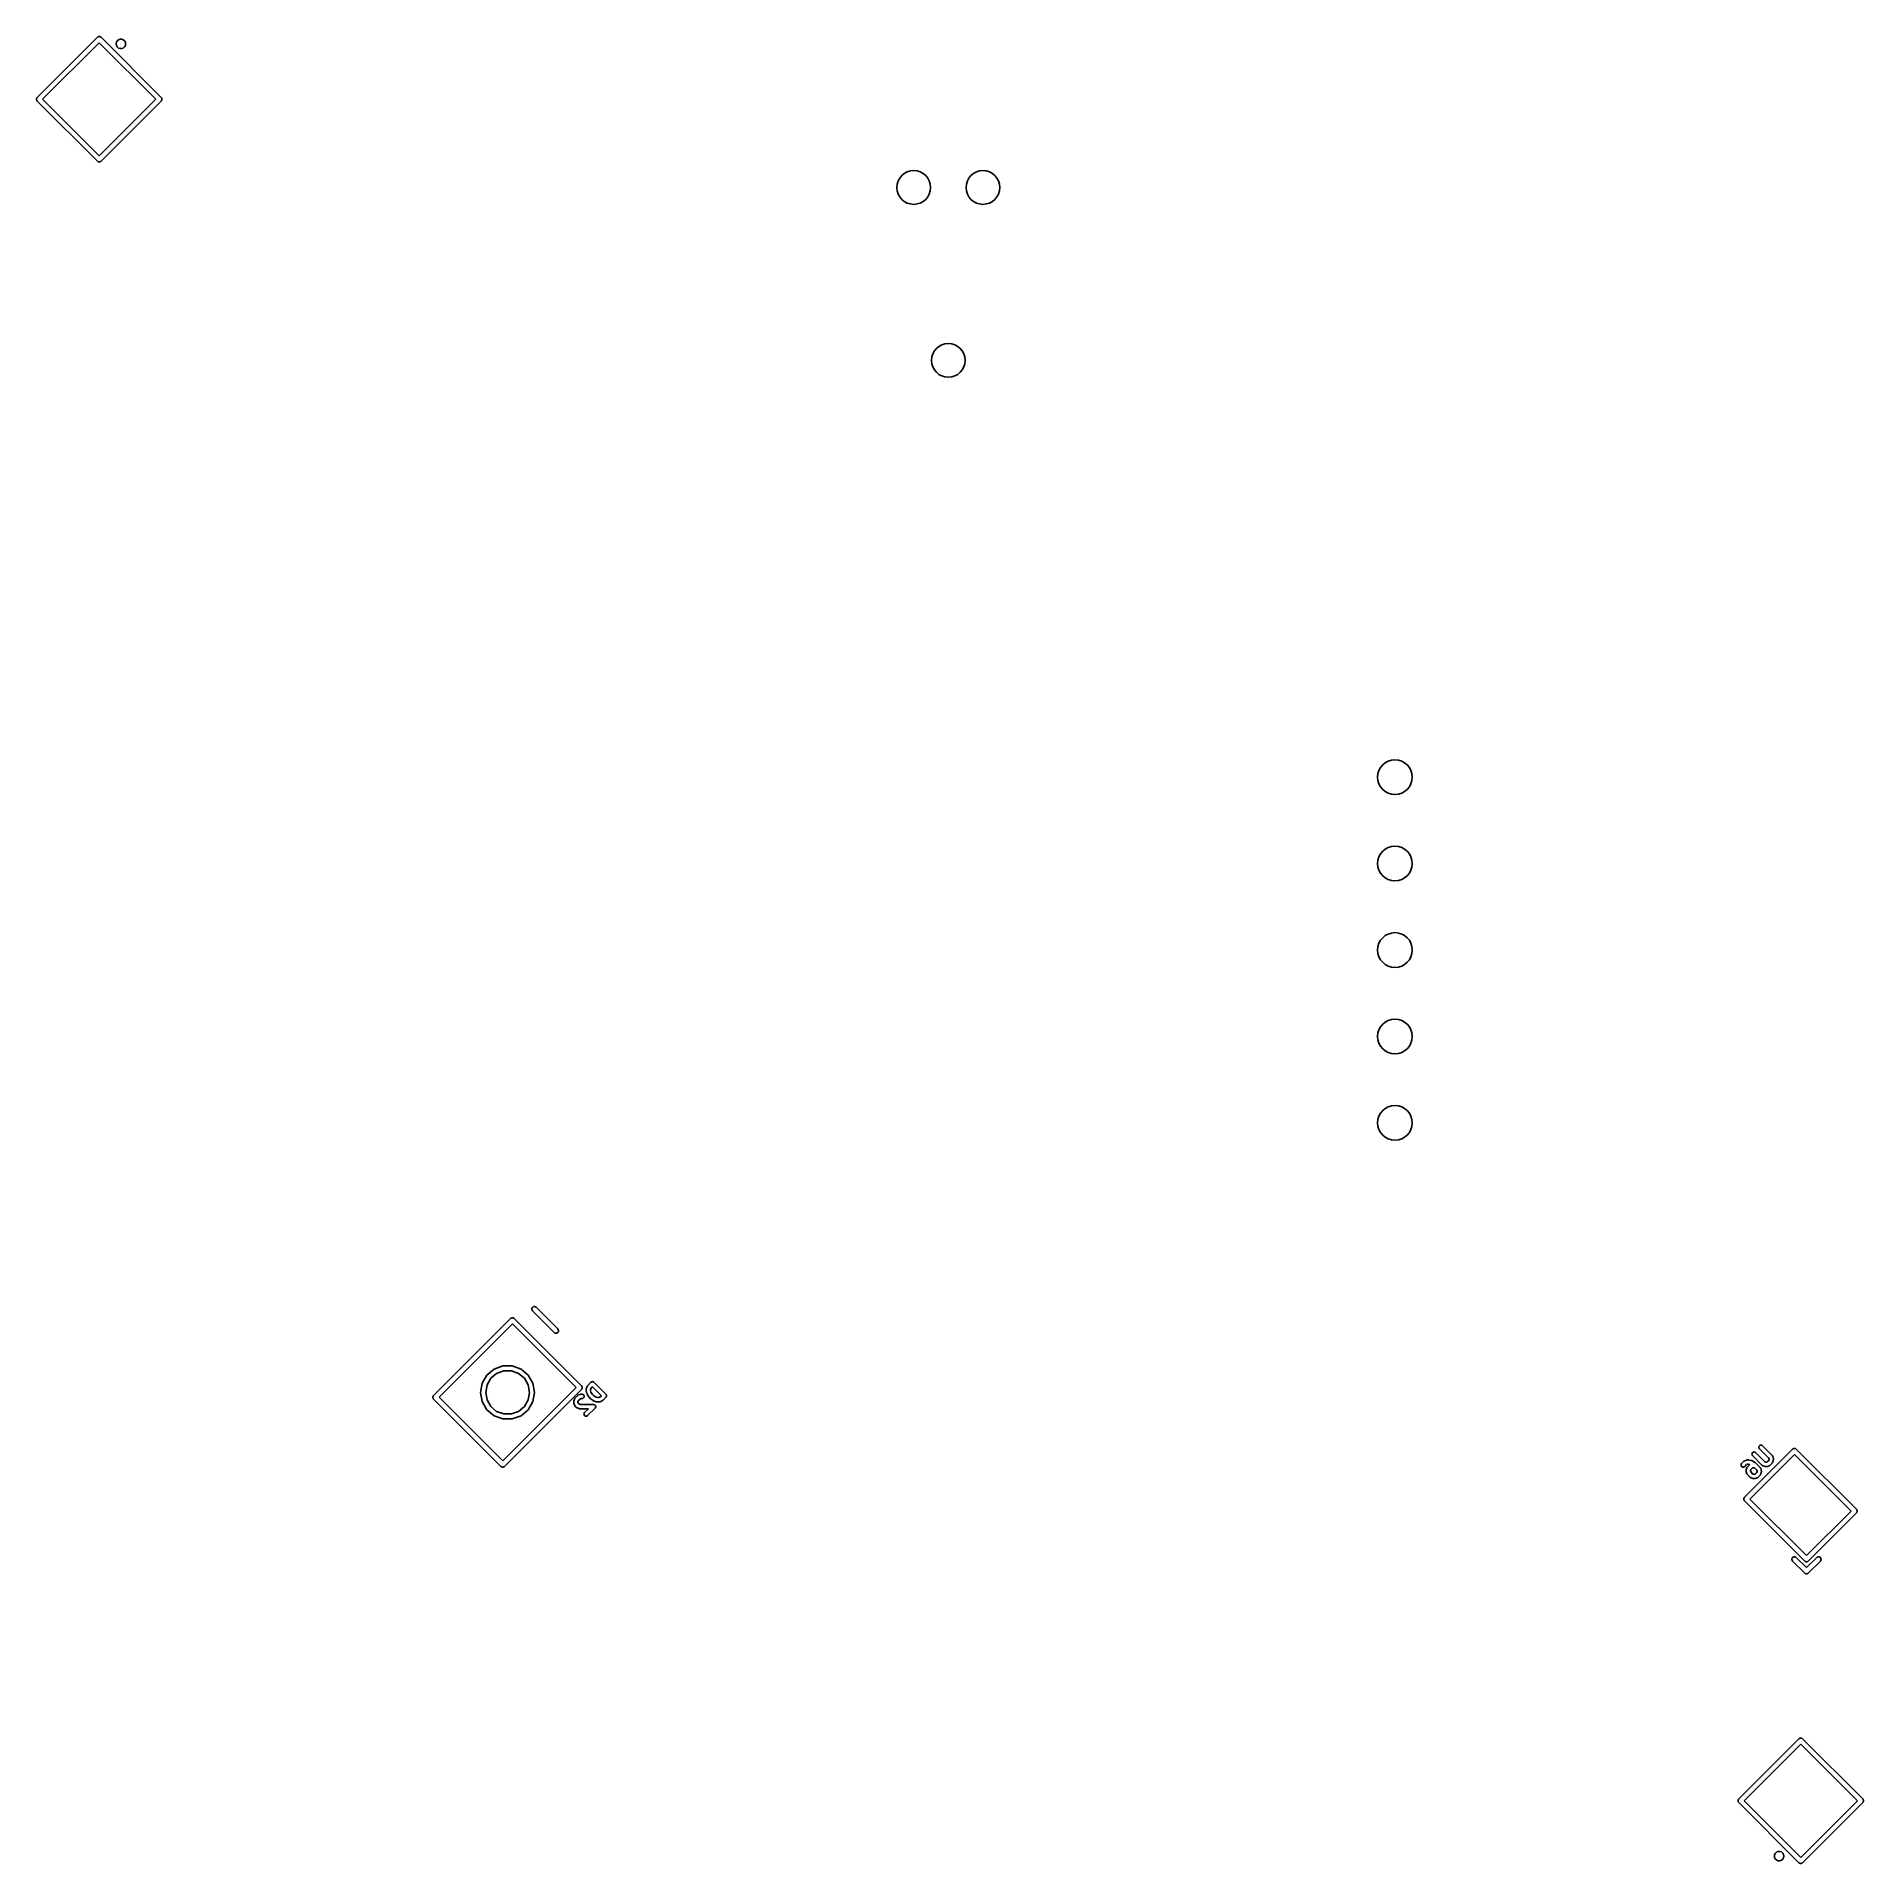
# Model space of a CAD drawing. Extents: x 133.2 to 186.8, y -126.8 to -73.2.
import ezdxf

# ---------------------------------------------------------------- set-up
doc = ezdxf.new("R2010")
doc.units = 0
doc.header["$MEASUREMENT"] = 0
doc.layers.add('BLACK', color=7, linetype='CONTINUOUS')

msp = doc.modelspace()

# ---------------------------------------------------------------- linework, layer by layer
at = {"layer": 'Black'}
for p, q in [((133.179, -74.947), (134.947, -73.1792)), ((135, -73.3383), (133.338, -75)), ((134.947, -73.1792), (134.952, -73.1754)), ((134.952, -73.1754), (134.957, -73.1708)), ((134.957, -73.1708), (134.963, -73.168)), ((134.963, -73.168), (134.968, -73.1643)), ((134.968, -73.1643), (134.975, -73.1626)), ((134.975, -73.1626), (134.981, -73.1598)), ((134.981, -73.1598), (134.987, -73.1592)), ((134.987, -73.1592), (134.993, -73.1575)), ((134.993, -73.1575), (135, -73.1581)), ((135, -73.1581), (135.007, -73.1575)), ((136.662, -75), (135, -73.3383)), ((135.007, -73.1575), (135.013, -73.1592)), ((135.013, -73.1592), (135.019, -73.1598)), ((135.019, -73.1598), (135.025, -73.1626)), ((135.025, -73.1626), (135.032, -73.1643)), ((135.032, -73.1643), (135.037, -73.168)), ((135.037, -73.168), (135.043, -73.1708)), ((135.043, -73.1708), (135.048, -73.1754)), ((135.048, -73.1754), (135.053, -73.1792)), ((135.053, -73.1792), (136.821, -74.947)), ((135.496, -73.3737), (135.504, -73.3255)), ((135.504, -73.4218), (135.496, -73.3737)), ((135.504, -73.3255), (135.529, -73.2832)), ((135.529, -73.4641), (135.504, -73.4218)), ((135.529, -73.2832), (135.566, -73.2518)), ((135.566, -73.4955), (135.529, -73.4641)), ((135.566, -73.2518), (135.612, -73.2351)), ((135.612, -73.5122), (135.566, -73.4955)), ((135.612, -73.2351), (135.661, -73.2351)), ((135.661, -73.5122), (135.612, -73.5122)), ((135.637, -73.373), (135.636, -73.373)), ((135.636, -73.373), (135.636, -73.373)), ((135.636, -73.373), (135.636, -73.3732)), ((135.636, -73.3732), (135.636, -73.3734)), ((135.636, -73.3734), (135.636, -73.3737)), ((135.636, -73.3737), (135.636, -73.3739)), ((135.636, -73.3739), (135.636, -73.3741)), ((135.636, -73.3741), (135.636, -73.3743)), ((135.636, -73.3743), (135.636, -73.3744)), ((135.636, -73.3744), (135.637, -73.3744)), ((135.637, -73.3732), (135.637, -73.373)), ((135.637, -73.373), (135.637, -73.373)), ((135.637, -73.3734), (135.637, -73.3732)), ((135.637, -73.3737), (135.637, -73.3734)), ((135.637, -73.3739), (135.637, -73.3737)), ((135.637, -73.3741), (135.637, -73.3739)), ((135.637, -73.3743), (135.637, -73.3741)), ((135.637, -73.3744), (135.637, -73.3743)), ((135.661, -73.2351), (135.707, -73.2518)), ((135.707, -73.4955), (135.661, -73.5122)), ((135.707, -73.2518), (135.744, -73.2832)), ((135.744, -73.4641), (135.707, -73.4955)), ((135.744, -73.2832), (135.769, -73.3255)), ((135.769, -73.4218), (135.744, -73.4641)), ((135.769, -73.3255), (135.777, -73.3737)), ((135.777, -73.3737), (135.769, -73.4218)), ((133.158, -74.9935), (133.159, -74.9871)), ((133.158, -75), (133.158, -74.9935)), ((133.158, -75.0065), (133.158, -75)), ((133.159, -75.0129), (133.158, -75.0065)), ((133.159, -74.9871), (133.16, -74.9806)), ((133.16, -75.0194), (133.159, -75.0129)), ((133.16, -74.9806), (133.163, -74.9746)), ((133.163, -75.0254), (133.16, -75.0194)), ((133.163, -74.9746), (133.164, -74.9683)), ((133.164, -75.0317), (133.163, -75.0254)), ((133.164, -74.9683), (133.168, -74.9629)), ((133.168, -75.0371), (133.164, -75.0317)), ((133.168, -74.9629), (133.171, -74.957)), ((133.171, -75.043), (133.168, -75.0371)), ((133.171, -74.957), (133.175, -74.9523)), ((133.175, -75.0477), (133.171, -75.043)), ((133.175, -74.9523), (133.179, -74.947)), ((133.179, -75.053), (133.175, -75.0477)), ((134.947, -76.8208), (133.179, -75.053)), ((133.338, -75), (135, -76.6617)), ((135, -76.6617), (136.662, -75)), ((136.821, -75.053), (135.053, -76.8208)), ((136.821, -74.947), (136.825, -74.9523)), ((136.825, -75.0477), (136.821, -75.053)), ((136.825, -74.9523), (136.829, -74.957)), ((136.829, -75.043), (136.825, -75.0477)), ((136.829, -74.957), (136.832, -74.9629)), ((136.832, -75.0371), (136.829, -75.043)), ((136.832, -74.9629), (136.836, -74.9683)), ((136.836, -75.0317), (136.832, -75.0371)), ((136.836, -74.9683), (136.837, -74.9746)), ((136.837, -75.0254), (136.836, -75.0317)), ((136.837, -74.9746), (136.84, -74.9806)), ((136.84, -75.0194), (136.837, -75.0254)), ((136.84, -74.9806), (136.841, -74.9871)), ((136.841, -75.0129), (136.84, -75.0194)), ((136.841, -74.9871), (136.842, -74.9935)), ((136.842, -75.0065), (136.841, -75.0129)), ((136.842, -74.9935), (136.842, -75)), ((136.842, -75), (136.842, -75.0065)), ((134.952, -76.8246), (134.947, -76.8208)), ((134.957, -76.8292), (134.952, -76.8246)), ((134.963, -76.832), (134.957, -76.8292)), ((134.968, -76.8357), (134.963, -76.832)), ((134.975, -76.8374), (134.968, -76.8357)), ((134.981, -76.8402), (134.975, -76.8374)), ((134.987, -76.8408), (134.981, -76.8402)), ((134.993, -76.8425), (134.987, -76.8408)), ((135, -76.8419), (134.993, -76.8425)), ((135.007, -76.8425), (135, -76.8419)), ((135.013, -76.8408), (135.007, -76.8425)), ((135.019, -76.8402), (135.013, -76.8408)), ((135.025, -76.8374), (135.019, -76.8402)), ((135.032, -76.8357), (135.025, -76.8374)), ((135.037, -76.832), (135.032, -76.8357)), ((135.043, -76.8292), (135.037, -76.832)), ((135.048, -76.8246), (135.043, -76.8292)), ((135.053, -76.8208), (135.048, -76.8246)), ((147.711, -110.559), (147.713, -110.533)), ((147.718, -110.584), (147.711, -110.559)), ((147.713, -110.533), (147.724, -110.51)), ((147.733, -110.606), (147.718, -110.584)), ((147.724, -110.51), (147.743, -110.491)), ((147.743, -110.491), (147.766, -110.48)), ((147.766, -110.48), (147.792, -110.478)), ((147.792, -110.478), (147.817, -110.485)), ((147.817, -110.485), (147.839, -110.5)), ((147.839, -110.5), (148.475, -111.136)), ((144.826, -113.088), (147.088, -110.826)), ((147.141, -110.985), (144.985, -113.141)), ((147.088, -110.826), (147.094, -110.822)), ((147.094, -110.822), (147.098, -110.817)), ((147.098, -110.817), (147.104, -110.814)), ((147.104, -110.814), (147.11, -110.811)), ((147.11, -110.811), (147.116, -110.809)), ((147.116, -110.809), (147.122, -110.806)), ((147.122, -110.806), (147.129, -110.806)), ((147.129, -110.806), (147.135, -110.804)), ((147.135, -110.804), (147.141, -110.805)), ((147.141, -110.805), (147.148, -110.804)), ((149.015, -112.859), (147.141, -110.985)), ((147.148, -110.804), (147.154, -110.806)), ((147.154, -110.806), (147.161, -110.806)), ((147.161, -110.806), (147.167, -110.809)), ((147.167, -110.809), (147.173, -110.811)), ((147.173, -110.811), (147.178, -110.814)), ((147.178, -110.814), (147.184, -110.817)), ((147.184, -110.817), (147.189, -110.822)), ((147.189, -110.822), (147.194, -110.826)), ((147.194, -110.826), (149.174, -112.806)), ((148.369, -111.242), (147.733, -110.606)), ((148.39, -111.257), (148.369, -111.242)), ((148.415, -111.264), (148.39, -111.257)), ((148.441, -111.262), (148.415, -111.264)), ((148.465, -111.251), (148.441, -111.262)), ((148.483, -111.232), (148.465, -111.251)), ((148.475, -111.136), (148.49, -111.157)), ((148.494, -111.209), (148.483, -111.232)), ((148.49, -111.157), (148.497, -111.183)), ((148.497, -111.183), (148.494, -111.209)), ((146.207, -113), (146.254, -112.729)), ((146.254, -112.729), (146.392, -112.49)), ((146.392, -112.49), (146.603, -112.313)), ((146.507, -112.586), (146.395, -112.78)), ((146.678, -112.443), (146.507, -112.586)), ((146.603, -112.313), (146.862, -112.219)), ((146.888, -112.366), (146.678, -112.443)), ((146.862, -112.219), (147.138, -112.219)), ((147.112, -112.366), (146.888, -112.366)), ((147.322, -112.443), (147.112, -112.366)), ((147.138, -112.219), (147.397, -112.313)), ((147.493, -112.586), (147.322, -112.443)), ((147.397, -112.313), (147.608, -112.49)), ((147.605, -112.78), (147.493, -112.586)), ((147.608, -112.49), (147.746, -112.729)), ((147.746, -112.729), (147.793, -113)), ((149.364, -112.785), (149.448, -112.701)), ((149.448, -112.701), (149.453, -112.698)), ((149.453, -112.698), (149.456, -112.694)), ((149.456, -112.694), (149.461, -112.692)), ((149.461, -112.692), (149.466, -112.689)), ((149.466, -112.689), (149.471, -112.687)), ((149.471, -112.687), (149.476, -112.685)), ((149.476, -112.685), (149.482, -112.685)), ((149.482, -112.685), (149.487, -112.683)), ((149.487, -112.683), (149.492, -112.684)), ((149.492, -112.684), (149.498, -112.683)), ((149.498, -112.683), (149.503, -112.685)), ((149.503, -112.685), (149.509, -112.685)), ((149.509, -112.685), (149.513, -112.687)), ((149.513, -112.687), (149.519, -112.689)), ((149.519, -112.689), (149.523, -112.692)), ((149.523, -112.692), (149.528, -112.694)), ((149.528, -112.694), (149.532, -112.698)), ((149.532, -112.698), (149.537, -112.701)), ((149.537, -112.701), (149.89, -113.055)), ((144.804, -113.135), (144.806, -113.129)), ((144.805, -113.141), (144.804, -113.135)), ((144.804, -113.148), (144.805, -113.141)), ((144.806, -113.154), (144.804, -113.148)), ((144.806, -113.122), (144.809, -113.116)), ((144.806, -113.129), (144.806, -113.122)), ((144.806, -113.161), (144.806, -113.154)), ((144.809, -113.167), (144.806, -113.161)), ((144.809, -113.116), (144.811, -113.11)), ((144.811, -113.173), (144.809, -113.167)), ((144.811, -113.11), (144.814, -113.104)), ((144.814, -113.178), (144.811, -113.173)), ((144.814, -113.104), (144.817, -113.098)), ((144.817, -113.184), (144.814, -113.178)), ((144.817, -113.098), (144.822, -113.094)), ((144.822, -113.189), (144.817, -113.184)), ((144.822, -113.094), (144.826, -113.088)), ((144.826, -113.194), (144.822, -113.189)), ((146.806, -115.174), (144.826, -113.194)), ((144.985, -113.141), (146.859, -115.015)), ((146.254, -113.271), (146.207, -113)), ((146.392, -113.51), (146.254, -113.271)), ((146.395, -112.78), (146.357, -113)), ((146.357, -113), (146.395, -113.22)), ((146.395, -113.22), (146.507, -113.414)), ((146.859, -115.015), (149.015, -112.859)), ((149.174, -112.912), (146.912, -115.174)), ((147.493, -113.414), (147.605, -113.22)), ((147.643, -113), (147.605, -112.78)), ((147.605, -113.22), (147.643, -113)), ((147.746, -113.271), (147.608, -113.51)), ((147.793, -113), (147.746, -113.271)), ((148.942, -113.267), (148.943, -113.257)), ((148.942, -113.301), (148.942, -113.267)), ((148.943, -113.257), (148.945, -113.248)), ((148.945, -113.248), (148.962, -113.197)), ((148.962, -113.197), (148.963, -113.194)), ((148.963, -113.194), (148.964, -113.19)), ((148.964, -113.19), (148.968, -113.184)), ((148.968, -113.184), (148.972, -113.178)), ((148.972, -113.178), (148.975, -113.176)), ((148.975, -113.176), (148.977, -113.173)), ((148.977, -113.173), (149.061, -113.088)), ((149.061, -113.088), (149.064, -113.086)), ((149.064, -113.086), (149.066, -113.084)), ((149.066, -113.084), (149.073, -113.08)), ((149.076, -113.251), (149.067, -113.277)), ((149.073, -113.08), (149.079, -113.076)), ((149.139, -113.187), (149.076, -113.251)), ((149.079, -113.076), (149.082, -113.075)), ((149.082, -113.075), (149.085, -113.073)), ((149.085, -113.073), (149.136, -113.057)), ((149.136, -113.057), (149.146, -113.055)), ((149.166, -113.178), (149.139, -113.187)), ((149.146, -113.055), (149.156, -113.053)), ((149.156, -113.053), (149.189, -113.053)), ((149.189, -113.178), (149.166, -113.178)), ((149.174, -112.806), (149.178, -112.811)), ((149.178, -112.906), (149.174, -112.912)), ((149.178, -112.811), (149.183, -112.816)), ((149.183, -112.902), (149.178, -112.906)), ((149.183, -112.816), (149.186, -112.822)), ((149.186, -112.896), (149.183, -112.902)), ((149.186, -112.822), (149.189, -112.827)), ((149.189, -112.89), (149.186, -112.896)), ((149.189, -112.827), (149.191, -112.833)), ((149.191, -112.884), (149.189, -112.89)), ((149.189, -113.053), (149.211, -113.057)), ((149.211, -113.175), (149.189, -113.178)), ((149.191, -112.833), (149.194, -112.839)), ((149.194, -112.878), (149.191, -112.884)), ((149.194, -112.839), (149.194, -112.846)), ((149.194, -112.846), (149.196, -112.852)), ((149.196, -112.865), (149.194, -112.871)), ((149.194, -112.871), (149.194, -112.878)), ((149.196, -112.852), (149.195, -112.859)), ((149.195, -112.859), (149.196, -112.865)), ((149.211, -113.057), (149.229, -113.068)), ((149.229, -113.164), (149.211, -113.175)), ((149.229, -113.068), (149.243, -113.085)), ((149.243, -113.147), (149.229, -113.164)), ((149.243, -113.085), (149.251, -113.105)), ((149.251, -113.127), (149.243, -113.147)), ((149.251, -113.105), (149.251, -113.127)), ((149.312, -112.89), (149.314, -112.883)), ((149.313, -112.893), (149.312, -112.89)), ((149.312, -112.897), (149.313, -112.893)), ((149.312, -112.964), (149.312, -112.897)), ((149.314, -112.974), (149.312, -112.964)), ((149.314, -112.883), (149.316, -112.876)), ((149.315, -112.984), (149.314, -112.974)), ((149.332, -113.035), (149.315, -112.984)), ((149.316, -112.876), (149.318, -112.872)), ((149.318, -112.872), (149.319, -112.869)), ((149.319, -112.869), (149.352, -112.802)), ((149.335, -113.041), (149.332, -113.035)), ((149.338, -113.047), (149.335, -113.041)), ((149.388, -113.131), (149.338, -113.047)), ((149.352, -112.802), (149.358, -112.794)), ((149.358, -112.794), (149.364, -112.785)), ((149.393, -113.137), (149.388, -113.131)), ((149.398, -113.143), (149.393, -113.137)), ((149.448, -113.194), (149.398, -113.143)), ((149.46, -112.867), (149.437, -112.912)), ((149.437, -112.912), (149.437, -112.954)), ((149.437, -112.954), (149.448, -112.989)), ((149.448, -112.989), (149.491, -113.06)), ((149.454, -113.198), (149.448, -113.194)), ((149.46, -113.203), (149.454, -113.198)), ((149.492, -112.834), (149.46, -112.867)), ((149.544, -113.254), (149.46, -113.203)), ((149.491, -113.06), (149.531, -113.1)), ((149.758, -113.099), (149.492, -112.834)), ((149.531, -113.1), (149.603, -113.143)), ((149.551, -113.256), (149.544, -113.254)), ((149.557, -113.259), (149.551, -113.256)), ((149.607, -113.276), (149.557, -113.259)), ((149.603, -113.143), (149.637, -113.154)), ((149.637, -113.154), (149.68, -113.154)), ((149.68, -113.154), (149.725, -113.132)), ((149.719, -113.274), (149.716, -113.276)), ((149.722, -113.273), (149.719, -113.274)), ((149.79, -113.239), (149.722, -113.273)), ((149.725, -113.132), (149.758, -113.099)), ((149.798, -113.233), (149.79, -113.239)), ((149.806, -113.227), (149.798, -113.233)), ((149.89, -113.143), (149.806, -113.227)), ((149.89, -113.055), (149.893, -113.059)), ((149.893, -113.139), (149.89, -113.143)), ((149.893, -113.059), (149.897, -113.063)), ((149.897, -113.135), (149.893, -113.139)), ((149.897, -113.063), (149.899, -113.068)), ((149.899, -113.13), (149.897, -113.135)), ((149.899, -113.068), (149.903, -113.073)), ((149.903, -113.125), (149.899, -113.13)), ((149.903, -113.073), (149.904, -113.078)), ((149.904, -113.12), (149.903, -113.125)), ((149.904, -113.078), (149.906, -113.083)), ((149.906, -113.115), (149.904, -113.12)), ((149.906, -113.083), (149.907, -113.088)), ((149.907, -113.11), (149.906, -113.115)), ((149.907, -113.088), (149.908, -113.094)), ((149.908, -113.104), (149.907, -113.11)), ((149.908, -113.094), (149.908, -113.099)), ((149.908, -113.099), (149.908, -113.104)), ((146.603, -113.687), (146.392, -113.51)), ((146.507, -113.414), (146.678, -113.557)), ((146.862, -113.781), (146.603, -113.687)), ((146.678, -113.557), (146.888, -113.634)), ((147.138, -113.781), (146.862, -113.781)), ((146.888, -113.634), (147.112, -113.634)), ((147.112, -113.634), (147.322, -113.557)), ((147.397, -113.687), (147.138, -113.781)), ((147.322, -113.557), (147.493, -113.414)), ((147.608, -113.51), (147.397, -113.687)), ((148.943, -113.311), (148.942, -113.301)), ((148.945, -113.321), (148.943, -113.311)), ((148.962, -113.371), (148.945, -113.321)), ((148.963, -113.374), (148.962, -113.371)), ((148.964, -113.378), (148.963, -113.374)), ((148.968, -113.384), (148.964, -113.378)), ((148.972, -113.39), (148.968, -113.384)), ((148.975, -113.393), (148.972, -113.39)), ((148.977, -113.396), (148.975, -113.393)), ((149.01, -113.429), (148.977, -113.396)), ((149.019, -113.435), (149.01, -113.429)), ((149.027, -113.441), (149.019, -113.435)), ((149.094, -113.475), (149.027, -113.441)), ((149.067, -113.277), (149.067, -113.291)), ((149.067, -113.291), (149.076, -113.318)), ((149.076, -113.318), (149.092, -113.334)), ((149.092, -113.334), (149.137, -113.356)), ((149.097, -113.476), (149.094, -113.475)), ((149.101, -113.478), (149.097, -113.476)), ((149.108, -113.479), (149.101, -113.478)), ((149.115, -113.481), (149.108, -113.479)), ((149.118, -113.481), (149.115, -113.481)), ((149.122, -113.481), (149.118, -113.481)), ((149.375, -113.481), (149.122, -113.481)), ((149.137, -113.356), (149.526, -113.356)), ((149.245, -113.632), (149.251, -113.611)), ((149.247, -113.654), (149.245, -113.632)), ((149.256, -113.674), (149.247, -113.654)), ((149.251, -113.611), (149.263, -113.594)), ((149.271, -113.689), (149.256, -113.674)), ((149.263, -113.594), (149.375, -113.481)), ((149.291, -113.698), (149.271, -113.689)), ((149.313, -113.7), (149.291, -113.698)), ((149.334, -113.694), (149.313, -113.7)), ((149.351, -113.682), (149.334, -113.694)), ((149.57, -113.463), (149.351, -113.682)), ((149.526, -113.356), (149.534, -113.358)), ((149.534, -113.358), (149.542, -113.358)), ((149.542, -113.358), (149.545, -113.36)), ((149.545, -113.36), (149.547, -113.36)), ((149.547, -113.36), (149.554, -113.364)), ((149.554, -113.364), (149.562, -113.368)), ((149.562, -113.368), (149.564, -113.37)), ((149.564, -113.37), (149.566, -113.371)), ((149.566, -113.371), (149.571, -113.377)), ((149.575, -113.456), (149.57, -113.463)), ((149.571, -113.377), (149.577, -113.383)), ((149.58, -113.45), (149.575, -113.456)), ((149.577, -113.383), (149.578, -113.386)), ((149.578, -113.386), (149.58, -113.388)), ((149.58, -113.388), (149.583, -113.395)), ((149.581, -113.448), (149.58, -113.45)), ((149.583, -113.445), (149.581, -113.448)), ((149.583, -113.395), (149.586, -113.403)), ((149.585, -113.437), (149.583, -113.445)), ((149.588, -113.43), (149.585, -113.437)), ((149.586, -113.403), (149.587, -113.405)), ((149.587, -113.405), (149.588, -113.408)), ((149.588, -113.408), (149.588, -113.416)), ((149.588, -113.416), (149.588, -113.424)), ((149.588, -113.424), (149.588, -113.427)), ((149.588, -113.427), (149.588, -113.43)), ((149.617, -113.278), (149.607, -113.276)), ((149.627, -113.279), (149.617, -113.278)), ((149.694, -113.279), (149.627, -113.279)), ((149.698, -113.279), (149.694, -113.279)), ((149.702, -113.279), (149.698, -113.279)), ((149.709, -113.277), (149.702, -113.279)), ((149.716, -113.276), (149.709, -113.277)), ((183.347, -116.081), (184.761, -114.667)), ((184.814, -114.826), (183.506, -116.134)), ((183.565, -114.818), (183.567, -114.796)), ((183.571, -114.839), (183.565, -114.818)), ((183.567, -114.796), (183.576, -114.777)), ((183.583, -114.857), (183.571, -114.839)), ((183.576, -114.777), (183.592, -114.761)), ((183.87, -115.143), (183.583, -114.857)), ((183.592, -114.761), (183.611, -114.752)), ((183.611, -114.752), (183.633, -114.75)), ((183.633, -114.75), (183.654, -114.756)), ((183.654, -114.756), (183.672, -114.768)), ((183.672, -114.768), (183.948, -115.044)), ((183.767, -114.616), (183.769, -114.594)), ((183.773, -114.637), (183.767, -114.616)), ((183.769, -114.594), (183.778, -114.575)), ((183.785, -114.655), (183.773, -114.637)), ((183.778, -114.575), (183.794, -114.559)), ((184.061, -114.931), (183.785, -114.655)), ((183.794, -114.559), (183.813, -114.55)), ((183.813, -114.55), (183.835, -114.548)), ((183.835, -114.548), (183.856, -114.554)), ((183.856, -114.554), (183.874, -114.566)), ((183.874, -114.566), (184.16, -114.853)), ((184.16, -114.853), (184.162, -114.856)), ((184.162, -114.856), (184.165, -114.858)), ((184.165, -114.858), (184.168, -114.864)), ((184.168, -114.864), (184.172, -114.87)), ((184.172, -114.87), (184.173, -114.874)), ((184.173, -114.874), (184.175, -114.877)), ((184.175, -114.877), (184.192, -114.928)), ((184.761, -114.667), (184.767, -114.663)), ((184.767, -114.663), (184.771, -114.659)), ((184.771, -114.659), (184.777, -114.656)), ((184.777, -114.656), (184.783, -114.652)), ((184.783, -114.652), (184.789, -114.65)), ((184.789, -114.65), (184.795, -114.648)), ((184.795, -114.648), (184.802, -114.647)), ((184.802, -114.647), (184.808, -114.645)), ((184.808, -114.645), (184.814, -114.646)), ((184.814, -114.646), (184.821, -114.645)), ((186.476, -116.488), (184.814, -114.826)), ((184.821, -114.645), (184.827, -114.647)), ((184.827, -114.647), (184.834, -114.648)), ((184.834, -114.648), (184.84, -114.65)), ((184.84, -114.65), (184.846, -114.652)), ((184.846, -114.652), (184.852, -114.656)), ((184.852, -114.656), (184.858, -114.659)), ((184.858, -114.659), (184.862, -114.663)), ((184.862, -114.663), (184.868, -114.667)), ((184.868, -114.667), (186.635, -116.435)), ((146.811, -115.178), (146.806, -115.174)), ((146.816, -115.183), (146.811, -115.178)), ((146.822, -115.186), (146.816, -115.183)), ((146.827, -115.189), (146.822, -115.186)), ((146.833, -115.191), (146.827, -115.189)), ((146.839, -115.194), (146.833, -115.191)), ((146.846, -115.194), (146.839, -115.194)), ((146.852, -115.196), (146.846, -115.194)), ((146.859, -115.195), (146.852, -115.196)), ((146.865, -115.196), (146.859, -115.195)), ((146.871, -115.194), (146.865, -115.196)), ((146.878, -115.194), (146.871, -115.194)), ((146.884, -115.191), (146.878, -115.194)), ((146.89, -115.189), (146.884, -115.191)), ((146.896, -115.186), (146.89, -115.189)), ((146.902, -115.183), (146.896, -115.186)), ((146.906, -115.178), (146.902, -115.183)), ((146.912, -115.174), (146.906, -115.178)), ((183.245, -115.127), (183.251, -115.106)), ((183.247, -115.149), (183.245, -115.127)), ((183.256, -115.168), (183.247, -115.149)), ((183.251, -115.106), (183.263, -115.088)), ((183.272, -115.184), (183.256, -115.168)), ((183.263, -115.088), (183.331, -115.021)), ((183.292, -115.193), (183.272, -115.184)), ((183.313, -115.195), (183.292, -115.193)), ((183.334, -115.189), (183.313, -115.195)), ((183.331, -115.021), (183.334, -115.019)), ((183.334, -115.019), (183.336, -115.016)), ((183.352, -115.177), (183.334, -115.189)), ((183.336, -115.016), (183.343, -115.013)), ((183.343, -115.013), (183.349, -115.009)), ((183.349, -115.009), (183.352, -115.008)), ((183.352, -115.008), (183.355, -115.006)), ((183.409, -115.12), (183.352, -115.177)), ((183.355, -115.006), (183.406, -114.989)), ((183.397, -115.284), (183.398, -115.274)), ((183.397, -115.318), (183.397, -115.284)), ((183.398, -115.328), (183.397, -115.318)), ((183.398, -115.274), (183.4, -115.264)), ((183.4, -115.337), (183.398, -115.328)), ((183.4, -115.264), (183.417, -115.214)), ((183.417, -115.388), (183.4, -115.337)), ((183.406, -114.989), (183.416, -114.988)), ((183.436, -115.111), (183.409, -115.12)), ((183.416, -114.988), (183.426, -114.986)), ((183.417, -115.214), (183.418, -115.211)), ((183.418, -115.391), (183.417, -115.388)), ((183.418, -115.211), (183.419, -115.207)), ((183.419, -115.395), (183.418, -115.391)), ((183.419, -115.207), (183.424, -115.201)), ((183.424, -115.401), (183.419, -115.395)), ((183.424, -115.201), (183.427, -115.195)), ((183.427, -115.407), (183.424, -115.401)), ((183.426, -114.986), (183.459, -114.986)), ((183.427, -115.195), (183.43, -115.192)), ((183.43, -115.409), (183.427, -115.407)), ((183.43, -115.192), (183.432, -115.189)), ((183.432, -115.412), (183.43, -115.409)), ((183.432, -115.189), (183.499, -115.122)), ((183.516, -115.497), (183.432, -115.412)), ((183.453, -115.111), (183.436, -115.111)), ((183.501, -115.12), (183.453, -115.111)), ((183.459, -114.986), (183.465, -114.987)), ((183.465, -114.987), (183.471, -114.987)), ((183.471, -114.987), (183.556, -115.004)), ((183.499, -115.122), (183.501, -115.12)), ((183.531, -115.267), (183.522, -115.294)), ((183.522, -115.294), (183.522, -115.308)), ((183.522, -115.308), (183.531, -115.334)), ((183.577, -115.221), (183.531, -115.267)), ((183.531, -115.334), (183.594, -115.398)), ((183.556, -115.004), (183.565, -115.008)), ((183.565, -115.008), (183.576, -115.012)), ((183.576, -115.012), (183.66, -115.062)), ((183.604, -115.212), (183.577, -115.221)), ((183.594, -115.398), (183.621, -115.407)), ((183.617, -115.212), (183.604, -115.212)), ((183.644, -115.221), (183.617, -115.212)), ((183.621, -115.407), (183.634, -115.407)), ((183.634, -115.407), (183.661, -115.398)), ((183.708, -115.284), (183.644, -115.221)), ((183.66, -115.062), (183.665, -115.067)), ((183.661, -115.398), (183.708, -115.351)), ((183.665, -115.067), (183.672, -115.071)), ((183.672, -115.071), (183.806, -115.206)), ((183.717, -115.311), (183.708, -115.284)), ((183.708, -115.351), (183.717, -115.324)), ((183.717, -115.324), (183.717, -115.311)), ((183.806, -115.206), (183.809, -115.209)), ((183.809, -115.209), (183.811, -115.212)), ((183.811, -115.212), (183.815, -115.218)), ((183.815, -115.417), (183.811, -115.424)), ((183.815, -115.218), (183.819, -115.224)), ((183.819, -115.411), (183.815, -115.417)), ((183.819, -115.224), (183.82, -115.227)), ((183.82, -115.408), (183.819, -115.411)), ((183.82, -115.227), (183.822, -115.231)), ((183.822, -115.405), (183.82, -115.408)), ((183.822, -115.231), (183.838, -115.281)), ((183.838, -115.354), (183.822, -115.405)), ((183.838, -115.281), (183.84, -115.291)), ((183.84, -115.344), (183.838, -115.354)), ((183.84, -115.291), (183.842, -115.301)), ((183.842, -115.335), (183.84, -115.344)), ((183.842, -115.301), (183.842, -115.335)), ((183.873, -115.145), (183.87, -115.143)), ((183.875, -115.148), (183.873, -115.145)), ((183.881, -115.151), (183.875, -115.148)), ((183.887, -115.155), (183.881, -115.151)), ((183.891, -115.156), (183.887, -115.155)), ((183.894, -115.158), (183.891, -115.156)), ((183.945, -115.175), (183.894, -115.158)), ((183.954, -115.176), (183.945, -115.175)), ((183.948, -115.044), (183.974, -115.053)), ((183.964, -115.178), (183.954, -115.176)), ((183.998, -115.178), (183.964, -115.178)), ((183.974, -115.053), (183.988, -115.053)), ((183.988, -115.053), (184.015, -115.044)), ((184.008, -115.176), (183.998, -115.178)), ((184.018, -115.175), (184.008, -115.176)), ((184.015, -115.044), (184.061, -114.998)), ((184.068, -115.158), (184.018, -115.175)), ((184.07, -114.957), (184.061, -114.931)), ((184.061, -114.998), (184.07, -114.971)), ((184.071, -115.156), (184.068, -115.158)), ((184.07, -114.971), (184.07, -114.957)), ((184.075, -115.155), (184.071, -115.156)), ((184.081, -115.151), (184.075, -115.155)), ((184.087, -115.148), (184.081, -115.151)), ((184.09, -115.145), (184.087, -115.148)), ((184.093, -115.143), (184.09, -115.145)), ((184.16, -115.076), (184.093, -115.143)), ((184.162, -115.073), (184.16, -115.076)), ((184.165, -115.07), (184.162, -115.073)), ((184.168, -115.064), (184.165, -115.07)), ((184.172, -115.058), (184.168, -115.064)), ((184.173, -115.054), (184.172, -115.058)), ((184.175, -115.051), (184.173, -115.054)), ((184.192, -115.001), (184.175, -115.051)), ((184.192, -114.928), (184.193, -114.937)), ((184.193, -114.991), (184.192, -115.001)), ((184.193, -114.937), (184.195, -114.947)), ((184.195, -114.981), (184.193, -114.991)), ((184.195, -114.947), (184.195, -114.981)), ((183.519, -115.499), (183.516, -115.497)), ((183.521, -115.501), (183.519, -115.499)), ((183.528, -115.505), (183.521, -115.501)), ((183.534, -115.509), (183.528, -115.505)), ((183.537, -115.51), (183.534, -115.509)), ((183.54, -115.512), (183.537, -115.51)), ((183.591, -115.529), (183.54, -115.512)), ((183.601, -115.53), (183.591, -115.529)), ((183.611, -115.532), (183.601, -115.53)), ((183.644, -115.532), (183.611, -115.532)), ((183.654, -115.53), (183.644, -115.532)), ((183.664, -115.529), (183.654, -115.53)), ((183.715, -115.512), (183.664, -115.529)), ((183.718, -115.51), (183.715, -115.512)), ((183.721, -115.509), (183.718, -115.51)), ((183.727, -115.505), (183.721, -115.509)), ((183.734, -115.501), (183.727, -115.505)), ((183.736, -115.499), (183.734, -115.501)), ((183.739, -115.497), (183.736, -115.499)), ((183.806, -115.429), (183.739, -115.497)), ((183.809, -115.426), (183.806, -115.429)), ((183.811, -115.424), (183.809, -115.426)), ((183.326, -116.128), (183.327, -116.121)), ((183.326, -116.134), (183.326, -116.128)), ((183.326, -116.141), (183.326, -116.134)), ((183.327, -116.147), (183.326, -116.141)), ((183.327, -116.121), (183.328, -116.115)), ((183.328, -116.154), (183.327, -116.147)), ((183.328, -116.115), (183.331, -116.109)), ((183.331, -116.16), (183.328, -116.154)), ((183.331, -116.109), (183.332, -116.103)), ((183.332, -116.166), (183.331, -116.16)), ((183.332, -116.103), (183.336, -116.097)), ((183.336, -116.171), (183.332, -116.166)), ((183.336, -116.097), (183.339, -116.091)), ((183.339, -116.177), (183.336, -116.171)), ((183.339, -116.091), (183.343, -116.087)), ((183.343, -116.182), (183.339, -116.177)), ((183.343, -116.087), (183.347, -116.081)), ((183.347, -116.187), (183.343, -116.182)), ((185.115, -117.955), (183.347, -116.187)), ((183.506, -116.134), (185.168, -117.796)), ((185.168, -117.796), (186.476, -116.488)), ((186.635, -116.435), (186.639, -116.44)), ((186.639, -116.44), (186.644, -116.445)), ((186.644, -116.445), (186.646, -116.451)), ((186.646, -116.451), (186.65, -116.456)), ((186.65, -116.456), (186.652, -116.462)), ((186.652, -116.462), (186.655, -116.468)), ((186.655, -116.468), (186.655, -116.475)), ((186.655, -116.475), (186.657, -116.481)), ((186.657, -116.494), (186.655, -116.501)), ((186.657, -116.481), (186.656, -116.488)), ((186.656, -116.488), (186.657, -116.494)), ((186.635, -116.541), (185.221, -117.955)), ((186.639, -116.535), (186.635, -116.541)), ((186.644, -116.531), (186.639, -116.535)), ((186.646, -116.525), (186.644, -116.531)), ((186.65, -116.519), (186.646, -116.525)), ((186.652, -116.513), (186.65, -116.519)), ((186.655, -116.507), (186.652, -116.513)), ((186.655, -116.501), (186.655, -116.507)), ((184.74, -117.909), (184.742, -117.883)), ((184.747, -117.934), (184.74, -117.909)), ((184.742, -117.883), (184.753, -117.859)), ((184.761, -117.955), (184.747, -117.934)), ((184.753, -117.859), (184.771, -117.841)), ((185.115, -118.309), (184.761, -117.955)), ((184.771, -117.841), (184.795, -117.83)), ((184.795, -117.83), (184.821, -117.827)), ((184.821, -117.827), (184.846, -117.834)), ((184.846, -117.834), (184.868, -117.849)), ((184.868, -117.849), (185.168, -118.15)), ((185.12, -117.959), (185.115, -117.955)), ((185.125, -117.963), (185.12, -117.959)), ((185.131, -117.966), (185.125, -117.963)), ((185.136, -117.97), (185.131, -117.966)), ((185.143, -117.972), (185.136, -117.97)), ((185.149, -117.974), (185.143, -117.972)), ((185.155, -117.975), (185.149, -117.974)), ((185.162, -117.977), (185.155, -117.975)), ((185.168, -117.976), (185.162, -117.977)), ((185.168, -118.15), (185.469, -117.849)), ((185.175, -117.977), (185.168, -117.976)), ((185.181, -117.975), (185.175, -117.977)), ((185.187, -117.974), (185.181, -117.975)), ((185.193, -117.972), (185.187, -117.974)), ((185.2, -117.97), (185.193, -117.972)), ((185.205, -117.966), (185.2, -117.97)), ((185.211, -117.963), (185.205, -117.966)), ((185.216, -117.959), (185.211, -117.963)), ((185.221, -117.955), (185.216, -117.959)), ((185.575, -117.955), (185.221, -118.309)), ((185.469, -117.849), (185.49, -117.834)), ((185.49, -117.834), (185.515, -117.827)), ((185.515, -117.827), (185.541, -117.83)), ((185.541, -117.83), (185.565, -117.841)), ((185.565, -117.841), (185.583, -117.859)), ((185.59, -117.934), (185.575, -117.955)), ((185.583, -117.859), (185.594, -117.883)), ((185.596, -117.909), (185.59, -117.934)), ((185.594, -117.883), (185.596, -117.909)), ((185.12, -118.312), (185.115, -118.309)), ((185.125, -118.317), (185.12, -118.312)), ((185.131, -118.32), (185.125, -118.317)), ((185.136, -118.324), (185.131, -118.32)), ((185.143, -118.325), (185.136, -118.324)), ((185.149, -118.328), (185.143, -118.325)), ((185.155, -118.329), (185.149, -118.328)), ((185.162, -118.33), (185.155, -118.329)), ((185.168, -118.33), (185.162, -118.33)), ((185.175, -118.33), (185.168, -118.33)), ((185.181, -118.329), (185.175, -118.33)), ((185.187, -118.328), (185.181, -118.329)), ((185.193, -118.325), (185.187, -118.328)), ((185.2, -118.324), (185.193, -118.325)), ((185.205, -118.32), (185.2, -118.324)), ((185.211, -118.317), (185.205, -118.32)), ((185.216, -118.312), (185.211, -118.317)), ((185.221, -118.309), (185.216, -118.312)), ((183.179, -124.947), (184.947, -123.179)), ((185, -123.338), (183.338, -125)), ((184.947, -123.179), (184.952, -123.175)), ((184.952, -123.175), (184.957, -123.171)), ((184.957, -123.171), (184.963, -123.168)), ((184.963, -123.168), (184.968, -123.164)), ((184.968, -123.164), (184.975, -123.163)), ((184.975, -123.163), (184.981, -123.16)), ((184.981, -123.16), (184.987, -123.159)), ((184.987, -123.159), (184.993, -123.158)), ((184.993, -123.158), (185, -123.158)), ((185, -123.158), (185.007, -123.158)), ((186.662, -125), (185, -123.338)), ((185.007, -123.158), (185.013, -123.159)), ((185.013, -123.159), (185.019, -123.16)), ((185.019, -123.16), (185.025, -123.163)), ((185.025, -123.163), (185.032, -123.164)), ((185.032, -123.164), (185.037, -123.168)), ((185.037, -123.168), (185.043, -123.171)), ((185.043, -123.171), (185.048, -123.175)), ((185.048, -123.175), (185.053, -123.179)), ((185.053, -123.179), (186.821, -124.947)), ((183.158, -124.993), (183.159, -124.987)), ((183.158, -125), (183.158, -124.993)), ((183.158, -125.007), (183.158, -125)), ((183.159, -125.013), (183.158, -125.007)), ((183.159, -124.987), (183.16, -124.981)), ((183.16, -125.019), (183.159, -125.013)), ((183.16, -124.981), (183.163, -124.975)), ((183.163, -125.025), (183.16, -125.019)), ((183.163, -124.975), (183.164, -124.968)), ((183.164, -125.032), (183.163, -125.025)), ((183.164, -124.968), (183.168, -124.963)), ((183.168, -125.037), (183.164, -125.032)), ((183.168, -124.963), (183.171, -124.957)), ((183.171, -125.043), (183.168, -125.037)), ((183.171, -124.957), (183.175, -124.952)), ((183.175, -125.048), (183.171, -125.043)), ((183.175, -124.952), (183.179, -124.947)), ((183.179, -125.053), (183.175, -125.048)), ((184.947, -126.821), (183.179, -125.053)), ((183.338, -125), (185, -126.662)), ((185, -126.662), (186.662, -125)), ((186.821, -125.053), (185.053, -126.821)), ((186.821, -124.947), (186.825, -124.952)), ((186.825, -125.048), (186.821, -125.053)), ((186.825, -124.952), (186.829, -124.957)), ((186.829, -125.043), (186.825, -125.048)), ((186.829, -124.957), (186.832, -124.963)), ((186.832, -125.037), (186.829, -125.043)), ((186.832, -124.963), (186.836, -124.968)), ((186.836, -125.032), (186.832, -125.037)), ((186.836, -124.968), (186.837, -124.975)), ((186.837, -125.025), (186.836, -125.032)), ((186.837, -124.975), (186.84, -124.981)), ((186.84, -125.019), (186.837, -125.025)), ((186.84, -124.981), (186.841, -124.987)), ((186.841, -125.013), (186.84, -125.019)), ((186.841, -124.987), (186.842, -124.993)), ((186.842, -125.007), (186.841, -125.013)), ((186.842, -124.993), (186.842, -125)), ((186.842, -125), (186.842, -125.007)), ((184.223, -126.626), (184.231, -126.578)), ((184.231, -126.674), (184.223, -126.626)), ((184.231, -126.578), (184.256, -126.536)), ((184.256, -126.717), (184.231, -126.674)), ((184.256, -126.536), (184.293, -126.504)), ((184.293, -126.504), (184.339, -126.488)), ((184.339, -126.488), (184.388, -126.488)), ((184.364, -126.626), (184.363, -126.626)), ((184.363, -126.626), (184.363, -126.626)), ((184.363, -126.626), (184.363, -126.626)), ((184.363, -126.626), (184.363, -126.626)), ((184.363, -126.626), (184.363, -126.626)), ((184.363, -126.626), (184.363, -126.627)), ((184.363, -126.627), (184.363, -126.627)), ((184.363, -126.627), (184.363, -126.627)), ((184.363, -126.627), (184.363, -126.627)), ((184.363, -126.627), (184.364, -126.627)), ((184.364, -126.626), (184.364, -126.626)), ((184.364, -126.626), (184.364, -126.626)), ((184.364, -126.627), (184.364, -126.626)), ((184.364, -126.626), (184.364, -126.626)), ((184.364, -126.626), (184.364, -126.626)), ((184.364, -126.627), (184.364, -126.627)), ((184.364, -126.627), (184.364, -126.627)), ((184.364, -126.627), (184.364, -126.627)), ((184.388, -126.488), (184.434, -126.504)), ((184.434, -126.504), (184.471, -126.536)), ((184.471, -126.536), (184.496, -126.578)), ((184.496, -126.674), (184.471, -126.717)), ((184.496, -126.578), (184.504, -126.626)), ((184.504, -126.626), (184.496, -126.674)), ((184.293, -126.748), (184.256, -126.717)), ((184.339, -126.765), (184.293, -126.748)), ((184.388, -126.765), (184.339, -126.765)), ((184.434, -126.748), (184.388, -126.765)), ((184.471, -126.717), (184.434, -126.748)), ((184.952, -126.825), (184.947, -126.821)), ((184.957, -126.829), (184.952, -126.825)), ((184.963, -126.832), (184.957, -126.829)), ((184.968, -126.836), (184.963, -126.832)), ((184.975, -126.837), (184.968, -126.836)), ((184.981, -126.84), (184.975, -126.837)), ((184.987, -126.841), (184.981, -126.84)), ((184.993, -126.842), (184.987, -126.841)), ((185, -126.842), (184.993, -126.842)), ((185.007, -126.842), (185, -126.842)), ((185.013, -126.841), (185.007, -126.842)), ((185.019, -126.84), (185.013, -126.841)), ((185.025, -126.837), (185.019, -126.84)), ((185.032, -126.836), (185.025, -126.837)), ((185.037, -126.832), (185.032, -126.836)), ((185.043, -126.829), (185.037, -126.832)), ((185.048, -126.825), (185.043, -126.829)), ((185.053, -126.821), (185.048, -126.825))]:
    msp.add_line(p, q, dxfattribs=at)
for centre, radius in [((158.935, -77.5929), 0.4955), ((160.967, -77.5929), 0.4955), ((159.951, -82.6729), 0.4955), ((173.075, -94.92), 0.51), ((173.075, -97.46), 0.51), ((173.075, -100), 0.51), ((173.075, -102.54), 0.51), ((173.075, -105.08), 0.51)]:
    msp.add_circle(centre, radius, dxfattribs=at)

doc.saveas('drawing.dxf')
